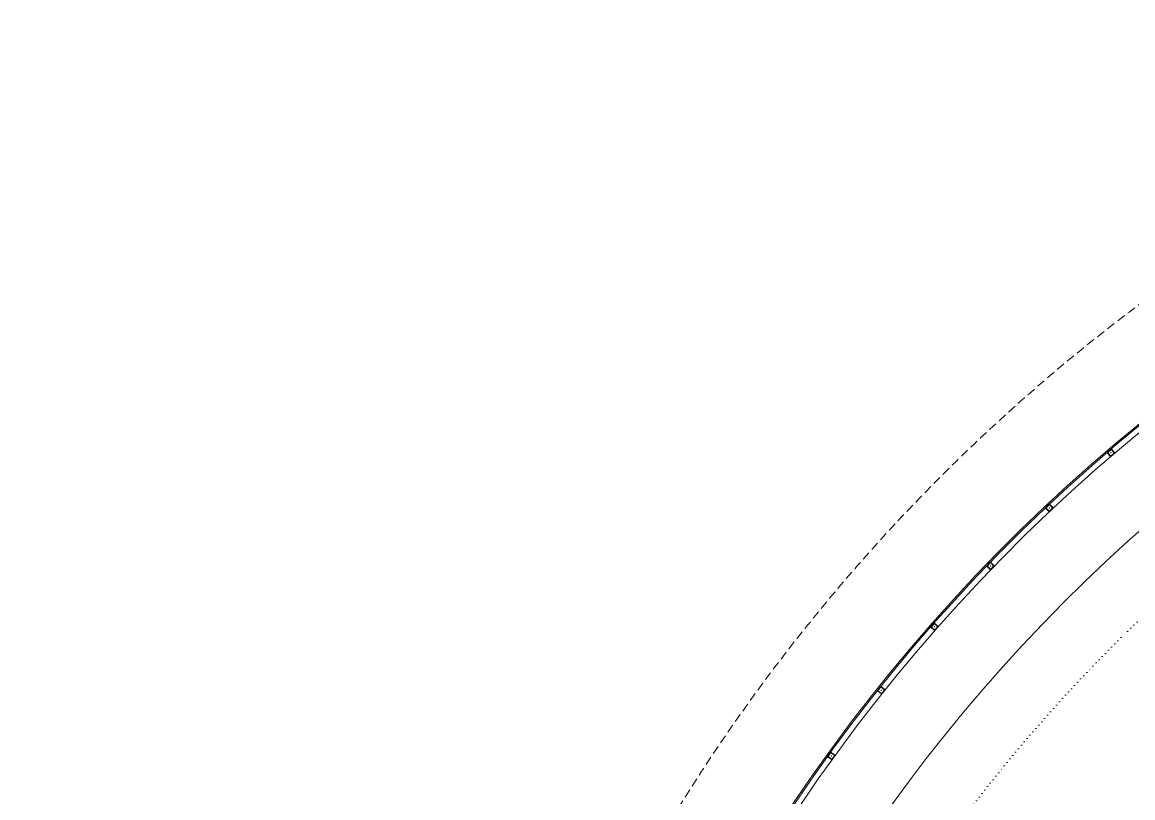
# Model space of a CAD drawing. Extents: x -2598 to 23780, y 0 to 8114.
# Drawn here: x 15042 to 15847, y 562 to 1124 of the extents above; entities that cross this region are included whole.
import ezdxf

# ---------------------------------------------------------------- set-up
doc = ezdxf.new("R2010")
doc.units = 0
doc.header["$LTSCALE"] = 25
doc.header["$MEASUREMENT"] = 0
doc.linetypes.add('DOT2', pattern=[0.125, 0, -0.125])
doc.linetypes.add('HIDDEN', pattern=[0.375, 0.25, -0.125])
doc.layers.get('0').update_dxf_attribs({"color": 9, "lineweight": 9})
for name, color, linetype, lineweight in [('06C', 9, 'Continuous', 9), ('06D', 9, 'Continuous', 9), ('10', 9, 'Continuous', 9), ('11', 9, 'Continuous', 9), ('20', 9, 'DOT2', 9), ('35', 9, 'Continuous', 9), ('40', 9, 'Continuous', 9), ('40B', 9, 'Continuous', 9)]:
    doc.layers.add(name, color=color, linetype=linetype, lineweight=lineweight)

# ---------------------------------------------------------------- blocks, each defined once
blk = doc.blocks.new('Prf-40x40')
for points in [[(1.5, -2), (-1.5, -2, -0.414214), (-2, -1.5), (-2, 1.5, -0.414214), (-1.5, 2), (1.5, 2, -0.414214), (2, 1.5), (2, -1.5, -0.414214)], [(1.5, -1.7), (-1.5, -1.7, -0.414214), (-1.7, -1.5), (-1.7, 1.5, -0.414214), (-1.5, 1.7), (1.5, 1.7, -0.414214), (1.7, 1.5), (1.7, -1.5, -0.414214)]]:
    blk.add_lwpolyline(points, format="xyb", close=True)
blk.add_point((0, 0))
blk = doc.blocks.new('p-2. kat planı')
at = {"layer": '06D'}
blk.add_arc((16652.5, -149.03), 1262.01, 90.03992, 157.85268, dxfattribs=at)
at = {"layer": '11'}
for radius, start, end in [(1267.01, 90, 157.87108), (1266.01, 90.03992, 157.85268)]:
    blk.add_arc((16652.5, -149.03), radius, start, end, dxfattribs=at)
at = {"layer": '20', "linetype": 'HIDDEN'}
blk.add_lwpolyline([(16671.49, 2158.03, 0.152192), (13054.42, 1065.28, 0.152192)], format="xyb", dxfattribs=at)
at = {"layer": '40'}
blk.add_lwpolyline([(13054.42, 704.15, -0.030791), (13682.75, 1104.54), (13576.46, 1296.45, -0.024013), (14116.78, 1562.65), (14175.16, 1426.96), (14212.09, 1442.78), (14154.09, 1578.71, -0.023167), (14698.59, 1781.77), (14742.74, 1640.76), (14781.91, 1653.34), (14736.69, 1793.87, -0.023228), (15300.09, 1942.43), (15330.55, 1797.88), (15369.84, 1806.22), (15339.16, 1950.68, -0.024001), (15933.76, 2044.81), (15957.63, 1826.73, -0.029535), (16671.45, 1862.43), (16671.45, 2206.09), (16650.5, 2206.09, 0.149972), (13055.87, 1124.03), (13054.42, 1124.03)], format="xyb", close=True, dxfattribs=at)
at = {"layer": '40B'}
blk.add_lwpolyline([(13052.5, 1837.5), (13052.5, 1065.5), (13054.42, 1065.5, -0.152186), (16671.45, 2158.21), (16671.45, 2226.09), (16672.5, 2226.09), (16672.5, 2372.5), (15945, 2372.5), (15945, 2365), (14187.5, 2363), (14187.5, 2825), (13845, 2825), (13845, 1845), (13845, 1837.5)], format="xyb", close=True, dxfattribs=at)
at = {"layer": '10'}
for p, xscale, rotation in [((15831.41, 811.99), -0.9999999999999996, 310.5104676294221), ((15786.79, 771.99), -1, 313.2269655174499), ((15744.12, 729.94), -0.9999999999999998, 315.9427719859705), ((15703.49, 685.9), -0.9999999999999974, 318.6577197688506), ((15664.96, 639.96), -0.9999999999999992, 320.5315404233039), ((15628.72, 592.32), -1, 325.8563436100195)]:
    blk.add_blockref('Prf-40x40', p, dxfattribs=dict(at, xscale=xscale, rotation=rotation))

msp = doc.modelspace()

# ---------------------------------------------------------------- linework, layer by layer
at = {"layer": '06C'}
msp.add_lwpolyline([(13124.69, 1100.45), (13117.7, 1111.05, -0.146397), (16605.5, 2161.14), (16605.5, 2148.44, 0.146396), (13124.69, 1100.45, 3.321415)], format="xyb", dxfattribs=at)
at = {"layer": '20', "linetype": 'HIDDEN', "lineweight": 0}
msp.add_lwpolyline([(15413.15, 347.65, -0.306499), (16652.5, 1186.14, -0.306499)], format="xyb", dxfattribs=at)
at = {"layer": '20'}
msp.add_arc((16652.5, -149.03), 1160.21, 90.09877, 154.68884, dxfattribs=at)
at = {"layer": '35'}
msp.add_lwpolyline([(16670.8, 1862.43, 0.158669), (13096.04, 734.16, 0.158669)], format="xyb", dxfattribs=at)
msp.add_arc((16652.5, -149.03), 1207.73, 90.11753, 155.7506, dxfattribs=at)

# ---------------------------------------------------------------- block references
msp.add_blockref('p-2. kat planı', (0, 0))

doc.saveas('drawing.dxf')
